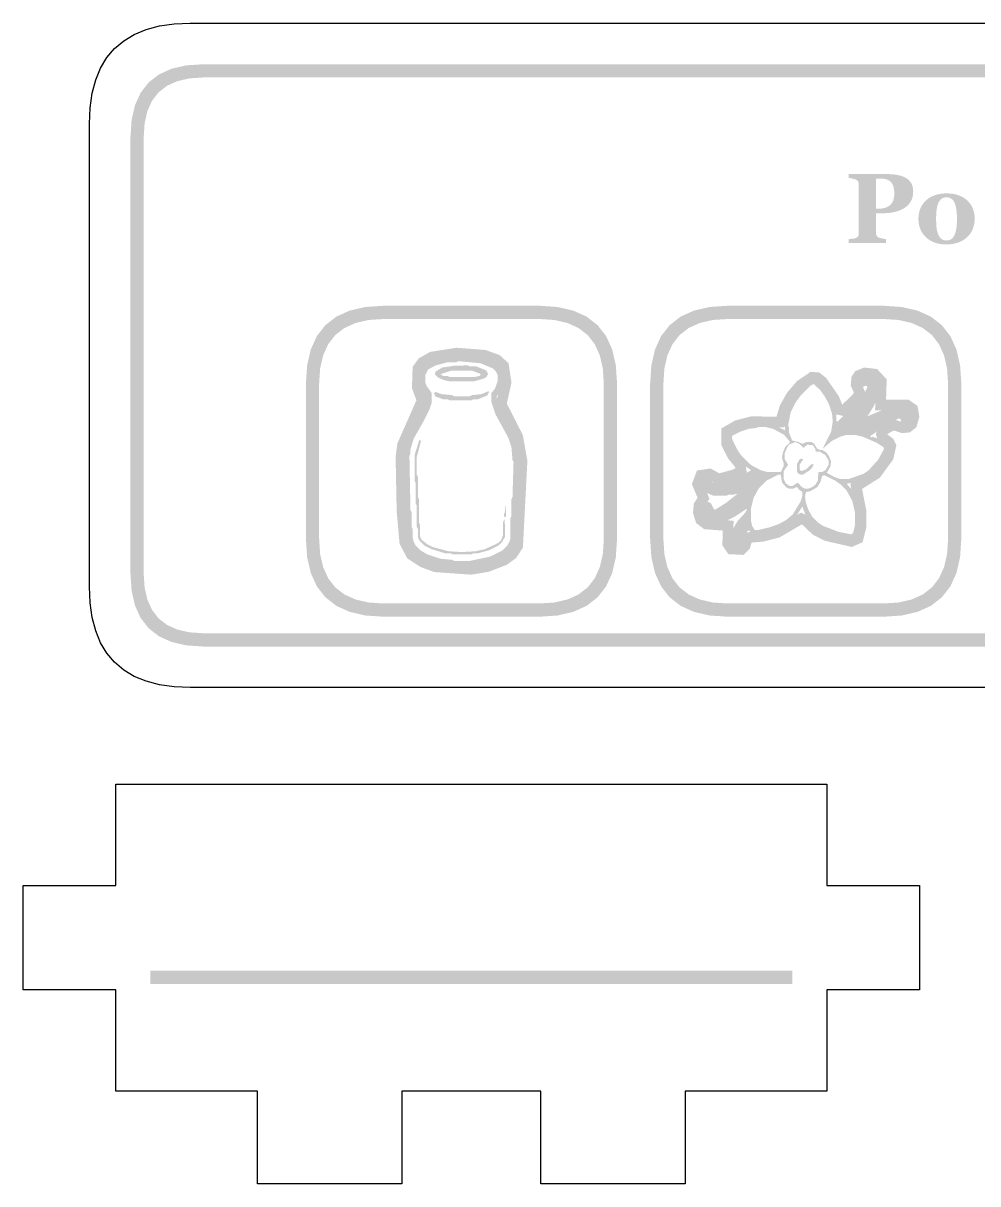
# Model space of a CAD drawing. Header units: millimetres. Extents: x 6 to 441, y 6 to 299.
# Drawn here: x 135.96 to 164.8, y 7.96 to 43.04 of the extents above; entities that cross this region are included whole.
import ezdxf

# ---------------------------------------------------------------- set-up
doc = ezdxf.new("R2010")
doc.units = ezdxf.units.MM
doc.layers.add('CUT', color=1, linetype='Continuous')
doc.layers.add('RASTER', color=7, linetype='Continuous')

msp = doc.modelspace()

# ---------------------------------------------------------------- hatches: boundary and pattern name
at = {"layer": 'RASTER'}
h = msp.add_hatch(color=7, dxfattribs=at)
h.paths.add_polyline_path([(139.2, 39.6), (139.234, 40.116), (139.337, 40.563), (139.509, 40.941), (139.75, 41.25), (140.059, 41.491), (140.438, 41.663), (140.884, 41.766), (141.4, 41.8), (198.6, 41.8), (199.116, 41.766), (199.563, 41.662), (199.941, 41.491), (200.25, 41.25), (200.491, 40.941), (200.663, 40.563), (200.766, 40.116), (200.8, 39.6), (200.8, 26.4), (200.766, 25.884), (200.663, 25.438), (200.491, 25.059), (200.25, 24.75), (199.941, 24.509), (199.563, 24.337), (199.116, 24.234), (198.6, 24.2), (141.4, 24.2), (140.884, 24.234), (140.438, 24.338), (140.059, 24.509), (139.75, 24.75), (139.509, 25.059), (139.337, 25.438), (139.234, 25.884), (139.2, 26.4)])
h.paths.add_polyline_path([(139.6, 39.6), (139.6, 26.4), (139.628, 25.978), (139.712, 25.612), (139.853, 25.303), (140.05, 25.05), (140.303, 24.853), (140.613, 24.713), (140.978, 24.628), (141.4, 24.6), (198.6, 24.6), (199.022, 24.628), (199.388, 24.713), (199.697, 24.853), (199.95, 25.05), (200.147, 25.303), (200.288, 25.612), (200.372, 25.978), (200.4, 26.4), (200.4, 39.6), (200.372, 40.022), (200.288, 40.388), (200.147, 40.697), (199.95, 40.95), (199.697, 41.147), (199.388, 41.287), (199.022, 41.372), (198.6, 41.4), (141.4, 41.4), (140.978, 41.372), (140.613, 41.287), (140.303, 41.147), (140.05, 40.95), (139.853, 40.697), (139.712, 40.388), (139.628, 40.022), (139.6, 39.6)], flags=0)
h = msp.add_hatch(color=7, dxfattribs=at)
h.paths.add_polyline_path([(162.846, 37.959), (162.845, 37.915), (162.842, 37.874), (162.836, 37.834), (162.828, 37.795), (162.818, 37.758), (162.806, 37.723), (162.791, 37.689), (162.774, 37.656), (162.755, 37.625), (162.734, 37.596), (162.712, 37.568), (162.688, 37.541), (162.662, 37.516), (162.634, 37.493), (162.605, 37.471), (162.574, 37.45), (162.54, 37.43), (162.506, 37.412), (162.47, 37.395), (162.433, 37.38), (162.395, 37.365), (162.355, 37.353), (162.315, 37.342), (162.273, 37.332), (162.23, 37.323), (162.186, 37.316), (162.14, 37.309), (162.093, 37.304), (162.045, 37.3), (161.996, 37.297), (161.945, 37.296), (161.893, 37.295), (161.723, 37.295), (161.723, 36.711), (161.723, 36.698), (161.724, 36.685), (161.726, 36.673), (161.728, 36.661), (161.731, 36.65), (161.734, 36.639), (161.738, 36.629), (161.743, 36.619), (161.748, 36.61), (161.755, 36.601), (161.763, 36.592), (161.771, 36.584), (161.781, 36.576), (161.793, 36.569), (161.805, 36.563), (161.818, 36.557), (161.826, 36.554), (161.835, 36.551), (161.845, 36.548), (161.857, 36.545), (161.869, 36.542), (161.883, 36.538), (161.897, 36.535), (161.913, 36.532), (161.929, 36.529), (161.945, 36.526), (161.96, 36.523), (161.974, 36.521), (161.988, 36.519), (162.001, 36.517), (162.013, 36.515), (162.025, 36.514), (162.025, 36.4), (160.898, 36.4), (160.898, 36.514), (160.909, 36.515), (160.921, 36.517), (160.934, 36.518), (160.948, 36.52), (160.962, 36.521), (160.978, 36.523), (160.994, 36.525), (161.011, 36.527), (161.028, 36.529), (161.043, 36.531), (161.058, 36.533), (161.071, 36.536), (161.082, 36.538), (161.093, 36.541), (161.102, 36.544), (161.109, 36.546), (161.123, 36.553), (161.135, 36.559), (161.147, 36.566), (161.157, 36.572), (161.165, 36.58), (161.173, 36.587), (161.179, 36.595), (161.185, 36.604), (161.189, 36.612), (161.193, 36.622), (161.196, 36.633), (161.198, 36.644), (161.2, 36.656), (161.202, 36.669), (161.203, 36.683), (161.203, 36.697), (161.203, 38.164), (161.203, 38.176), (161.202, 38.188), (161.2, 38.2), (161.198, 38.211), (161.196, 38.222), (161.193, 38.233), (161.189, 38.243), (161.185, 38.252), (161.18, 38.261), (161.174, 38.27), (161.166, 38.279), (161.157, 38.287), (161.147, 38.294), (161.136, 38.301), (161.123, 38.308), (161.109, 38.315), (161.098, 38.319), (161.087, 38.323), (161.075, 38.327), (161.061, 38.331), (161.047, 38.335), (161.032, 38.339), (161.017, 38.343), (161, 38.346), (160.984, 38.349), (160.968, 38.352), (160.954, 38.355), (160.94, 38.358), (160.928, 38.36), (160.917, 38.362), (160.907, 38.363), (160.898, 38.364), (160.898, 38.479), (162.045, 38.479), (162.143, 38.477), (162.234, 38.471), (162.319, 38.461), (162.397, 38.447), (162.469, 38.429), (162.535, 38.407), (162.594, 38.38), (162.647, 38.35), (162.694, 38.316), (162.734, 38.278), (162.769, 38.235), (162.797, 38.188), (162.818, 38.137), (162.834, 38.082), (162.843, 38.022), (162.846, 37.959)])
h.paths.add_polyline_path([(162.275, 37.884), (162.274, 37.941), (162.269, 37.994), (162.262, 38.043), (162.252, 38.088), (162.238, 38.13), (162.222, 38.167), (162.203, 38.202), (162.181, 38.232), (162.155, 38.258), (162.124, 38.281), (162.089, 38.301), (162.049, 38.317), (162.005, 38.329), (161.956, 38.338), (161.903, 38.344), (161.844, 38.345), (161.723, 38.345), (161.723, 37.433), (161.784, 37.433), (161.843, 37.434), (161.897, 37.44), (161.948, 37.448), (161.996, 37.46), (162.04, 37.476), (162.08, 37.495), (162.117, 37.517), (162.15, 37.543), (162.179, 37.573), (162.205, 37.606), (162.226, 37.643), (162.244, 37.684), (162.258, 37.728), (162.267, 37.776), (162.273, 37.828), (162.275, 37.884)], flags=0)
h = msp.add_hatch(color=7, dxfattribs=at)
h.paths.add_polyline_path([(164.481, 37.68), (164.507, 37.654), (164.532, 37.627), (164.555, 37.599), (164.577, 37.569), (164.597, 37.538), (164.615, 37.506), (164.632, 37.473), (164.647, 37.439), (164.66, 37.403), (164.672, 37.367), (164.682, 37.33), (164.69, 37.292), (164.696, 37.254), (164.7, 37.214), (164.703, 37.175), (164.704, 37.134), (164.703, 37.094), (164.7, 37.054), (164.696, 37.015), (164.69, 36.976), (164.682, 36.938), (164.672, 36.9), (164.661, 36.863), (164.647, 36.827), (164.633, 36.792), (164.616, 36.757), (164.598, 36.725), (164.578, 36.693), (164.557, 36.663), (164.534, 36.634), (164.509, 36.606), (164.483, 36.58), (164.453, 36.554), (164.422, 36.528), (164.39, 36.505), (164.356, 36.483), (164.321, 36.463), (164.284, 36.444), (164.246, 36.427), (164.207, 36.412), (164.166, 36.398), (164.123, 36.386), (164.08, 36.376), (164.035, 36.368), (163.988, 36.361), (163.94, 36.357), (163.891, 36.354), (163.84, 36.353), (163.795, 36.354), (163.752, 36.356), (163.71, 36.36), (163.668, 36.366), (163.627, 36.373), (163.588, 36.382), (163.549, 36.392), (163.511, 36.404), (163.474, 36.418), (163.438, 36.433), (163.403, 36.45), (163.369, 36.468), (163.337, 36.489), (163.305, 36.51), (163.274, 36.533), (163.245, 36.558), (163.218, 36.583), (163.192, 36.61), (163.168, 36.638), (163.145, 36.668), (163.124, 36.699), (163.104, 36.731), (163.086, 36.765), (163.069, 36.801), (163.054, 36.837), (163.041, 36.875), (163.03, 36.914), (163.021, 36.954), (163.014, 36.994), (163.009, 37.036), (163.006, 37.079), (163.005, 37.124), (163.006, 37.167), (163.008, 37.209), (163.013, 37.25), (163.019, 37.29), (163.027, 37.328), (163.036, 37.365), (163.048, 37.402), (163.061, 37.436), (163.076, 37.47), (163.093, 37.503), (163.111, 37.535), (163.132, 37.566), (163.154, 37.596), (163.177, 37.625), (163.203, 37.653), (163.23, 37.68), (163.258, 37.705), (163.288, 37.729), (163.319, 37.751), (163.351, 37.771), (163.385, 37.79), (163.421, 37.808), (163.459, 37.824), (163.498, 37.839), (163.538, 37.852), (163.579, 37.864), (163.622, 37.874), (163.666, 37.882), (163.711, 37.888), (163.757, 37.892), (163.804, 37.895), (163.853, 37.896), (163.903, 37.895), (163.952, 37.892), (164, 37.888), (164.046, 37.882), (164.09, 37.874), (164.133, 37.864), (164.174, 37.852), (164.214, 37.839), (164.252, 37.824), (164.289, 37.808), (164.325, 37.79), (164.359, 37.771), (164.391, 37.751), (164.423, 37.729), (164.453, 37.705), (164.481, 37.68)])
h.paths.add_polyline_path([(164.106, 36.665), (164.114, 36.686), (164.121, 36.708), (164.128, 36.732), (164.134, 36.756), (164.14, 36.781), (164.145, 36.808), (164.15, 36.836), (164.154, 36.864), (164.157, 36.894), (164.161, 36.925), (164.163, 36.958), (164.165, 36.991), (164.167, 37.026), (164.168, 37.062), (164.169, 37.099), (164.169, 37.137), (164.169, 37.163), (164.168, 37.19), (164.167, 37.218), (164.166, 37.247), (164.163, 37.276), (164.161, 37.307), (164.158, 37.339), (164.155, 37.371), (164.151, 37.403), (164.146, 37.434), (164.141, 37.462), (164.136, 37.489), (164.131, 37.514), (164.124, 37.538), (164.118, 37.559), (164.111, 37.579), (164.101, 37.602), (164.091, 37.623), (164.08, 37.643), (164.069, 37.662), (164.056, 37.679), (164.043, 37.695), (164.028, 37.71), (164.013, 37.724), (163.997, 37.737), (163.98, 37.747), (163.962, 37.756), (163.943, 37.764), (163.922, 37.77), (163.901, 37.774), (163.879, 37.776), (163.856, 37.777), (163.83, 37.776), (163.806, 37.773), (163.784, 37.769), (163.762, 37.763), (163.742, 37.755), (163.723, 37.745), (163.706, 37.733), (163.689, 37.72), (163.674, 37.705), (163.66, 37.689), (163.647, 37.672), (163.634, 37.654), (163.623, 37.635), (163.612, 37.615), (163.602, 37.594), (163.594, 37.572), (163.586, 37.551), (163.579, 37.528), (163.573, 37.505), (163.568, 37.481), (163.562, 37.456), (163.558, 37.431), (163.554, 37.404), (163.551, 37.376), (163.548, 37.348), (163.546, 37.32), (163.544, 37.291), (163.542, 37.262), (163.541, 37.233), (163.54, 37.203), (163.539, 37.173), (163.539, 37.143), (163.539, 37.104), (163.54, 37.066), (163.541, 37.031), (163.542, 36.997), (163.543, 36.965), (163.545, 36.934), (163.547, 36.905), (163.55, 36.878), (163.553, 36.852), (163.557, 36.826), (163.561, 36.8), (163.567, 36.773), (163.574, 36.747), (163.581, 36.721), (163.59, 36.694), (163.599, 36.668), (163.608, 36.646), (163.618, 36.625), (163.629, 36.605), (163.64, 36.587), (163.653, 36.569), (163.666, 36.553), (163.681, 36.538), (163.696, 36.525), (163.712, 36.512), (163.73, 36.501), (163.748, 36.492), (163.767, 36.485), (163.788, 36.479), (163.809, 36.475), (163.832, 36.473), (163.856, 36.472), (163.877, 36.473), (163.898, 36.475), (163.918, 36.479), (163.937, 36.484), (163.956, 36.491), (163.974, 36.499), (163.99, 36.509), (164.007, 36.521), (164.022, 36.534), (164.036, 36.548), (164.05, 36.564), (164.063, 36.581), (164.075, 36.6), (164.086, 36.62), (164.097, 36.642), (164.106, 36.665)], flags=0)
h = msp.add_hatch(color=7, dxfattribs=at)
h.paths.add_polyline_path([(144.5, 32.15), (144.537, 32.701), (144.647, 33.178), (144.83, 33.582), (145.088, 33.912), (145.418, 34.17), (145.822, 34.353), (146.299, 34.463), (146.85, 34.5), (151.55, 34.5), (152.101, 34.463), (152.578, 34.353), (152.982, 34.17), (153.313, 33.912), (153.57, 33.582), (153.753, 33.178), (153.863, 32.701), (153.9, 32.15), (153.9, 27.45), (153.863, 26.899), (153.753, 26.422), (153.57, 26.018), (153.313, 25.688), (152.982, 25.43), (152.578, 25.247), (152.101, 25.137), (151.55, 25.1), (146.85, 25.1), (146.299, 25.137), (145.822, 25.247), (145.418, 25.43), (145.088, 25.688), (144.83, 26.018), (144.647, 26.422), (144.537, 26.899), (144.5, 27.45)])
h.paths.add_polyline_path([(144.9, 32.15), (144.9, 27.45), (144.93, 26.993), (145.022, 26.597), (145.174, 26.262), (145.388, 25.987), (145.662, 25.774), (145.997, 25.622), (146.393, 25.53), (146.85, 25.5), (151.55, 25.5), (152.007, 25.53), (152.403, 25.622), (152.738, 25.774), (153.013, 25.987), (153.226, 26.262), (153.378, 26.597), (153.47, 26.993), (153.5, 27.45), (153.5, 32.15), (153.47, 32.607), (153.378, 33.003), (153.226, 33.338), (153.013, 33.613), (152.738, 33.826), (152.403, 33.978), (152.007, 34.07), (151.55, 34.1), (146.85, 34.1), (146.393, 34.07), (145.997, 33.978), (145.662, 33.826), (145.388, 33.613), (145.174, 33.338), (145.022, 33.003), (144.93, 32.607), (144.9, 32.15)], flags=0)
h = msp.add_hatch(color=7, dxfattribs=at)
h.paths.add_polyline_path([(154.9, 32.15), (154.937, 32.701), (155.047, 33.178), (155.23, 33.582), (155.488, 33.912), (155.818, 34.17), (156.222, 34.353), (156.699, 34.463), (157.25, 34.5), (161.95, 34.5), (162.501, 34.463), (162.978, 34.353), (163.382, 34.17), (163.713, 33.912), (163.97, 33.582), (164.153, 33.178), (164.263, 32.701), (164.3, 32.15), (164.3, 27.45), (164.263, 26.899), (164.153, 26.422), (163.97, 26.018), (163.713, 25.688), (163.382, 25.43), (162.978, 25.247), (162.501, 25.137), (161.95, 25.1), (157.25, 25.1), (156.699, 25.137), (156.222, 25.247), (155.818, 25.43), (155.488, 25.688), (155.23, 26.018), (155.047, 26.422), (154.937, 26.899), (154.9, 27.45)])
h.paths.add_polyline_path([(155.3, 32.15), (155.3, 27.45), (155.33, 26.993), (155.422, 26.597), (155.574, 26.262), (155.788, 25.987), (156.062, 25.774), (156.397, 25.622), (156.793, 25.53), (157.25, 25.5), (161.95, 25.5), (162.407, 25.53), (162.803, 25.622), (163.138, 25.774), (163.413, 25.987), (163.626, 26.262), (163.778, 26.597), (163.87, 26.993), (163.9, 27.45), (163.9, 32.15), (163.87, 32.607), (163.778, 33.003), (163.626, 33.338), (163.413, 33.613), (163.138, 33.826), (162.803, 33.978), (162.407, 34.07), (161.95, 34.1), (157.25, 34.1), (156.793, 34.07), (156.397, 33.978), (156.062, 33.826), (155.788, 33.613), (155.574, 33.338), (155.422, 33.003), (155.33, 32.607), (155.3, 32.15)], flags=0)
h = msp.add_hatch(color=7, dxfattribs=at)
h.paths.add_polyline_path([(149.046, 33.23), (149.928, 33.163), (150.354, 33.007), (150.621, 32.765), (150.711, 32.178), (150.57, 31.543), (151.052, 30.594), (151.191, 29.817), (151.056, 27.191), (150.853, 26.876), (150.571, 26.67), (150.026, 26.46), (149.497, 26.371), (148.376, 26.451), (147.962, 26.603), (147.562, 26.864), (147.329, 27.308), (147.242, 28.289), (147.21, 29.945), (147.266, 30.346), (147.839, 31.643), (147.703, 32.009), (147.725, 32.655), (147.909, 32.909), (148.25, 33.104)])
h.paths.add_polyline_path([(149.059, 32.908), (148.358, 32.797), (148.128, 32.665), (148.042, 32.546), (148.025, 32.062), (148.185, 31.632), (147.576, 30.257), (147.53, 29.926), (147.562, 28.307), (147.642, 27.4), (147.807, 27.086), (148.107, 26.891), (148.444, 26.767), (149.481, 26.693), (149.941, 26.771), (150.417, 26.953), (150.616, 27.1), (150.741, 27.292), (150.869, 29.797), (150.745, 30.491), (150.232, 31.501), (150.386, 32.189), (150.322, 32.604), (150.185, 32.728), (149.859, 32.847), (149.059, 32.908)], flags=0)
h = msp.add_hatch(color=7, dxfattribs=at)
h.paths.add_polyline_path([(148.856, 32.976), (149.521, 32.986), (149.585, 32.954), (149.714, 32.954), (150.067, 32.858), (150.301, 32.739), (150.366, 32.674), (150.452, 32.504), (150.484, 32.28), (150.452, 32.215), (150.452, 32.055), (150.366, 31.885), (150.26, 31.766), (150.292, 31.509), (150.475, 31.114), (150.838, 30.449), (150.934, 30), (150.934, 28.972), (150.902, 28.908), (150.902, 28.234), (150.87, 28.17), (150.87, 27.495), (150.838, 27.335), (150.751, 27.165), (150.526, 26.94), (150.067, 26.725), (149.65, 26.628), (149.425, 26.628), (149.361, 26.596), (149.039, 26.596), (148.975, 26.628), (148.558, 26.66), (148.237, 26.757), (147.874, 26.94), (147.681, 27.132), (147.595, 27.303), (147.53, 27.559), (147.498, 28.523), (147.466, 28.587), (147.466, 30.096), (147.595, 30.546), (148.076, 31.445), (148.14, 31.669), (148.131, 31.788), (148.034, 31.885), (147.948, 32.055), (147.916, 32.408), (148.034, 32.674), (148.163, 32.771), (148.526, 32.922)])
h.paths.add_polyline_path([(149.104, 32.825), (149.039, 32.793), (148.783, 32.793), (148.429, 32.697), (148.195, 32.578), (148.108, 32.408), (148.108, 32.183), (148.14, 32.087), (148.301, 31.862), (148.301, 31.573), (148.237, 31.38), (148.034, 30.973), (147.755, 30.481), (147.659, 30.16), (147.659, 30.032), (147.627, 29.968), (147.659, 28.33), (147.691, 28.266), (147.691, 27.816), (147.723, 27.752), (147.723, 27.495), (147.755, 27.367), (147.81, 27.261), (147.97, 27.1), (148.173, 26.982), (148.558, 26.853), (148.911, 26.821), (148.975, 26.789), (149.457, 26.789), (150.067, 26.917), (150.43, 27.1), (150.59, 27.261), (150.645, 27.367), (150.677, 27.463), (150.677, 28.073), (150.709, 28.137), (150.709, 28.651), (150.741, 28.715), (150.773, 29.775), (150.741, 29.839), (150.709, 30.225), (150.613, 30.514), (150.227, 31.22), (150.099, 31.605), (150.099, 31.862), (150.205, 31.981), (150.292, 32.215), (150.292, 32.408), (150.237, 32.514), (150.141, 32.61), (149.778, 32.761)], flags=0)
h.paths.add_polyline_path([(148.985, 32.687), (149.393, 32.697), (149.457, 32.665), (149.65, 32.665), (149.948, 32.546), (150.003, 32.44), (149.961, 32.353), (149.884, 32.302), (149.585, 32.215), (148.847, 32.215), (148.686, 32.247), (148.484, 32.334), (148.42, 32.398), (148.397, 32.44), (148.42, 32.514), (148.622, 32.633)], flags=0)
h.paths.add_polyline_path([(148.879, 32.536), (148.567, 32.43), (148.654, 32.376), (148.783, 32.376), (148.847, 32.344), (149.585, 32.344), (149.746, 32.376), (149.778, 32.408), (149.755, 32.45), (149.521, 32.536)], flags=0)
h.paths.add_polyline_path([(150.012, 31.917), (150.035, 31.894), (149.98, 31.788), (149.682, 31.669), (149.553, 31.669), (149.489, 31.637), (148.847, 31.637), (148.783, 31.669), (148.654, 31.669), (148.42, 31.756), (148.365, 31.862), (148.429, 31.894), (148.59, 31.83), (148.911, 31.798), (148.975, 31.766), (149.457, 31.766), (149.521, 31.798), (149.81, 31.83)], flags=0)
h.paths.add_polyline_path([(147.925, 30.44), (147.98, 30.417), (147.851, 29.936), (147.851, 29.39), (147.884, 29.325), (147.884, 28.715), (147.916, 28.651), (147.916, 27.945), (147.948, 27.881), (147.948, 27.527), (148.002, 27.421), (148.163, 27.293), (148.333, 27.206), (148.815, 27.078), (149.21, 27.055), (149.617, 27.078), (149.906, 27.142), (150.301, 27.325), (150.398, 27.421), (150.452, 27.559), (150.452, 27.945), (150.507, 28.064), (150.516, 27.527), (150.43, 27.357), (150.333, 27.261), (150.035, 27.11), (149.682, 27.014), (149.553, 27.014), (149.489, 26.982), (148.943, 26.982), (148.879, 27.014), (148.718, 27.014), (148.301, 27.142), (148.067, 27.261), (147.938, 27.389), (147.884, 27.495), (147.884, 27.752), (147.851, 27.816), (147.851, 28.459), (147.819, 28.523), (147.819, 29.133), (147.787, 29.197), (147.787, 30)], flags=0)
h.paths.add_polyline_path([(150.526, 28.449), (150.549, 28.426), (150.549, 28.137), (150.516, 28.105), (150.484, 28.137), (150.484, 28.202), (150.516, 28.266)], flags=0)
h = msp.add_hatch(color=7, dxfattribs=at)
h.paths.add_polyline_path([(161.368, 32.633), (161.757, 32.587), (162.047, 32.275), (162.026, 31.659), (162.708, 31.659), (162.978, 31.473), (163.032, 31.142), (162.945, 30.831), (162.751, 30.673), (162.511, 30.648), (162.257, 30.73), (162.061, 30.617), (162.057, 30.607), (162.054, 30.617), (162.244, 30.482), (162.34, 30.29), (162.246, 29.861), (161.839, 29.302), (161.302, 28.964), (161.433, 28.296), (161.433, 27.809), (161.319, 27.353), (160.997, 27.209), (160.19, 27.392), (159.814, 27.579), (159.506, 27.876), (159.477, 27.889), (158.807, 27.496), (158.328, 27.373), (157.962, 27.341), (157.913, 27.156), (157.726, 26.969), (157.261, 26.992), (157.082, 27.261), (157.093, 27.704), (156.53, 27.747), (156.287, 27.935), (156.193, 28.237), (156.221, 28.526), (156.332, 28.697), (156.16, 29.103), (156.312, 29.52), (156.723, 29.582), (156.988, 29.435), (157.404, 29.548), (157.475, 29.593), (157.471, 29.615), (157.252, 29.889), (157.049, 30.292), (157.049, 30.789), (157.466, 31.032), (157.953, 31.157), (158.717, 31.146), (158.815, 31.477), (159.031, 31.865), (159.337, 32.223), (159.75, 32.504), (160.011, 32.481), (160.216, 32.32), (160.599, 31.767), (160.703, 31.504), (160.699, 31.505), (161.036, 31.837), (161.05, 31.884), (160.959, 32.089), (160.982, 32.352), (161.095, 32.522)])
h.paths.add_polyline_path([(161.412, 32.306), (161.307, 32.263), (161.293, 32.242), (161.285, 32.143), (161.39, 31.907), (161.319, 31.667), (160.8, 31.154), (160.467, 31.229), (160.315, 31.615), (159.98, 32.098), (159.888, 32.171), (159.836, 32.175), (159.552, 31.983), (159.295, 31.681), (159.112, 31.352), (158.955, 30.822), (157.991, 30.837), (157.589, 30.733), (157.369, 30.605), (157.369, 30.368), (157.522, 30.063), (157.776, 29.747), (157.82, 29.435), (157.535, 29.251), (156.946, 29.093), (156.663, 29.249), (156.548, 29.232), (156.504, 29.111), (156.693, 28.666), (156.532, 28.418), (156.518, 28.27), (156.563, 28.126), (156.65, 28.059), (157.42, 28.001), (157.405, 27.354), (157.438, 27.304), (157.601, 27.296), (157.626, 27.321), (157.71, 27.641), (158.274, 27.689), (158.684, 27.795), (159.454, 28.247), (159.686, 28.147), (160, 27.844), (160.298, 27.696), (160.964, 27.545), (161.046, 27.581), (161.113, 27.848), (161.113, 28.265), (160.946, 29.118), (161.616, 29.54), (161.948, 29.995), (162.003, 30.248), (161.993, 30.268), (161.779, 30.42), (161.717, 30.627), (161.809, 30.84), (162.219, 31.078), (162.545, 30.973), (162.623, 30.981), (162.664, 31.014), (162.704, 31.16), (162.684, 31.287), (162.608, 31.339), (161.695, 31.339), (161.722, 32.154), (161.603, 32.283), (161.412, 32.306)], flags=0)
h = msp.add_hatch(color=7, dxfattribs=at)
h.paths.add_polyline_path([(161.414, 32.393), (161.566, 32.401), (161.653, 32.355), (161.76, 32.276), (161.831, 32.135), (161.831, 31.895), (161.805, 31.789), (161.653, 31.462), (161.467, 31.159), (162.017, 31.39), (162.363, 31.47), (162.576, 31.444), (162.716, 31.372), (162.77, 31.319), (162.815, 31.204), (162.754, 31), (162.663, 30.904), (162.629, 30.885), (162.488, 30.904), (162.469, 31.071), (162.416, 31.098), (162.063, 30.92), (161.547, 30.558), (161.573, 30.521), (161.619, 30.54), (161.698, 30.513), (161.946, 30.388), (162.079, 30.282), (162.097, 30.168), (162.044, 30.035), (161.946, 29.841), (161.813, 29.655), (161.547, 29.389), (161.3, 29.237), (161.087, 29.158), (160.874, 29.131), (160.848, 29.104), (160.962, 28.98), (161.087, 28.732), (161.193, 28.307), (161.193, 27.802), (161.095, 27.502), (161.007, 27.456), (160.795, 27.483), (160.236, 27.642), (159.989, 27.767), (159.67, 28.06), (159.572, 28.227), (159.5, 28.432), (159.261, 28.06), (158.995, 27.874), (158.695, 27.722), (158.163, 27.589), (158.004, 27.589), (157.879, 27.714), (157.756, 27.597), (157.685, 27.483), (157.711, 27.377), (157.693, 27.262), (157.552, 27.164), (157.411, 27.209), (157.313, 27.35), (157.313, 27.536), (157.366, 27.696), (157.544, 27.996), (157.772, 28.246), (157.836, 28.352), (157.783, 28.342), (157.48, 28.14), (157.233, 28.015), (156.967, 27.935), (156.728, 27.935), (156.56, 28.007), (156.454, 28.14), (156.409, 28.28), (156.454, 28.448), (156.497, 28.512), (156.568, 28.546), (156.648, 28.573), (156.736, 28.528), (156.826, 28.352), (156.861, 28.334), (157.188, 28.538), (157.544, 28.82), (157.392, 28.785), (157.259, 28.785), (157.206, 28.759), (156.808, 28.759), (156.507, 28.884), (156.409, 29.051), (156.409, 29.184), (156.454, 29.272), (156.534, 29.352), (156.621, 29.37), (156.709, 29.325), (156.773, 29.176), (156.808, 29.158), (156.94, 29.158), (157.339, 29.264), (157.818, 29.45), (157.95, 29.53), (157.81, 29.628), (157.597, 29.841), (157.464, 30.027), (157.366, 30.194), (157.259, 30.46), (157.278, 30.628), (157.411, 30.734), (157.578, 30.806), (157.818, 30.885), (158.083, 30.939), (158.456, 30.939), (158.721, 30.859), (158.979, 30.734), (158.961, 31.098), (159.04, 31.364), (159.165, 31.611), (159.272, 31.771), (159.564, 32.09), (159.838, 32.268), (159.952, 32.222), (160.058, 32.116), (160.324, 31.744), (160.502, 31.337), (160.529, 31.231), (160.529, 31.018), (160.555, 30.992), (161.175, 31.595), (161.387, 31.888), (161.459, 32.028), (161.451, 32.074), (161.406, 32.082), (161.353, 32.055), (161.239, 32.074), (161.193, 32.135), (161.193, 32.214), (161.265, 32.329)])
h.paths.add_polyline_path([(159.838, 32.135), (159.75, 32.09), (159.458, 31.797), (159.298, 31.584), (159.147, 31.284), (159.067, 30.885), (159.093, 30.832), (159.093, 30.673), (159.192, 30.426), (159.386, 30.38), (159.492, 30.327), (159.625, 30.38), (159.785, 30.38), (159.872, 30.309), (159.936, 30.186), (160.024, 30.141), (160.104, 30.141), (160.218, 30.069), (160.298, 29.963), (160.369, 29.796), (160.343, 29.636), (160.236, 29.45), (160.476, 29.317), (160.635, 29.264), (160.901, 29.264), (161.334, 29.415), (161.494, 29.522), (161.786, 29.841), (161.964, 30.168), (161.946, 30.229), (161.733, 30.362), (161.326, 30.54), (161.114, 30.593), (160.821, 30.593), (160.635, 30.54), (160.388, 30.415), (160.112, 30.176), (160.369, 30.699), (160.415, 31), (160.396, 31.231), (160.29, 31.55), (160.165, 31.771), (160.032, 31.957)], flags=0)
h.paths.add_polyline_path([(158.163, 30.832), (158.11, 30.806), (157.871, 30.779), (157.632, 30.699), (157.384, 30.574), (157.366, 30.513), (157.392, 30.434), (157.544, 30.133), (157.65, 29.974), (157.889, 29.734), (157.996, 29.655), (158.243, 29.53), (158.429, 29.477), (158.828, 29.477), (158.862, 29.495), (158.934, 29.663), (158.934, 29.742), (158.881, 29.902), (158.907, 30.061), (158.979, 30.229), (159.101, 30.346), (159.12, 30.38), (159.101, 30.415), (158.942, 30.601), (158.615, 30.779), (158.402, 30.832)], flags=0)
h.paths.add_polyline_path([(159.28, 30.38), (159.112, 30.309), (159.059, 30.255), (158.961, 30.035), (158.961, 29.875), (159.067, 29.689), (158.934, 29.503), (158.934, 29.264), (159.006, 29.123), (159.12, 29.051), (159.2, 29.051), (159.359, 29.158), (159.484, 29.017), (159.572, 28.972), (159.678, 28.972), (159.793, 29.017), (159.899, 29.096), (159.971, 29.237), (159.979, 29.469), (160.104, 29.477), (160.202, 29.538), (160.29, 29.689), (160.29, 29.822), (160.191, 29.99), (160.024, 30.088), (159.899, 30.096), (159.891, 30.168), (159.819, 30.282), (159.652, 30.301), (159.527, 30.202), (159.394, 30.335)], flags=0)
h.paths.add_polyline_path([(159.42, 29.867), (159.492, 29.875), (159.519, 29.849), (159.412, 29.689), (159.412, 29.556), (159.466, 29.503), (159.606, 29.548), (159.75, 29.697), (159.811, 29.716), (159.838, 29.689), (159.793, 29.602), (159.713, 29.522), (159.519, 29.397), (159.439, 29.397), (159.367, 29.431), (159.333, 29.503), (159.333, 29.716)], flags=0)
h.paths.add_polyline_path([(158.775, 29.397), (158.421, 29.219), (158.182, 28.98), (158.03, 28.706), (157.95, 28.387), (157.95, 27.988), (157.977, 27.855), (158.057, 27.722), (158.163, 27.722), (158.509, 27.802), (158.801, 27.908), (159.022, 28.033), (159.208, 28.193), (159.439, 28.573), (159.492, 28.732), (159.5, 28.873), (159.404, 28.937), (159.333, 29.025), (159.226, 28.972), (159.093, 28.972), (159.006, 29.017), (158.881, 29.158), (158.846, 29.389)], flags=0)
h.paths.add_polyline_path([(160.13, 29.37), (160.096, 29.352), (160.05, 29.184), (159.952, 29.017), (159.731, 28.892), (159.617, 28.873), (159.599, 28.839), (159.58, 28.751), (159.599, 28.573), (159.678, 28.334), (159.803, 28.113), (159.963, 27.953), (160.122, 27.847), (160.582, 27.669), (160.981, 27.589), (161.034, 27.642), (161.087, 27.855), (161.087, 28.254), (161.007, 28.599), (160.829, 28.926), (160.67, 29.086), (160.484, 29.219), (160.183, 29.37)], flags=0)
msp.add_hatch(color=7, dxfattribs=at).paths.add_polyline_path([(139.8, 14.4), (159.2, 14.4), (159.2, 14), (139.8, 14)])

# ---------------------------------------------------------------- linework, layer by layer
at = {"layer": 'CUT'}
msp.add_lwpolyline([(199.001, 22.96), (140.999, 22.96), (140.517, 22.981), (140.075, 23.044), (139.675, 23.149), (139.315, 23.297), (138.997, 23.488), (138.722, 23.722), (138.488, 23.997), (138.297, 24.315), (138.149, 24.675), (138.044, 25.075), (137.981, 25.517), (137.96, 25.999), (137.96, 40.001), (137.981, 40.483), (138.044, 40.925), (138.149, 41.325), (138.297, 41.685), (138.488, 42.003), (138.722, 42.278), (138.997, 42.512), (139.315, 42.703), (139.675, 42.851), (140.075, 42.956), (140.517, 43.019), (140.999, 43.04), (199.001, 43.04)], dxfattribs=at)
msp.add_lwpolyline([(138.76, 20.04), (160.24, 20.04), (160.24, 16.973), (163.04, 16.973), (163.04, 13.827), (160.24, 13.827), (160.24, 10.76), (155.96, 10.76), (155.96, 7.96), (151.6, 7.96), (151.6, 10.76), (147.4, 10.76), (147.4, 7.96), (143.04, 7.96), (143.04, 10.76), (138.76, 10.76), (138.76, 13.827), (135.96, 13.827), (135.96, 16.973), (138.76, 16.973)], close=True, dxfattribs=at)

doc.saveas('drawing.dxf')
